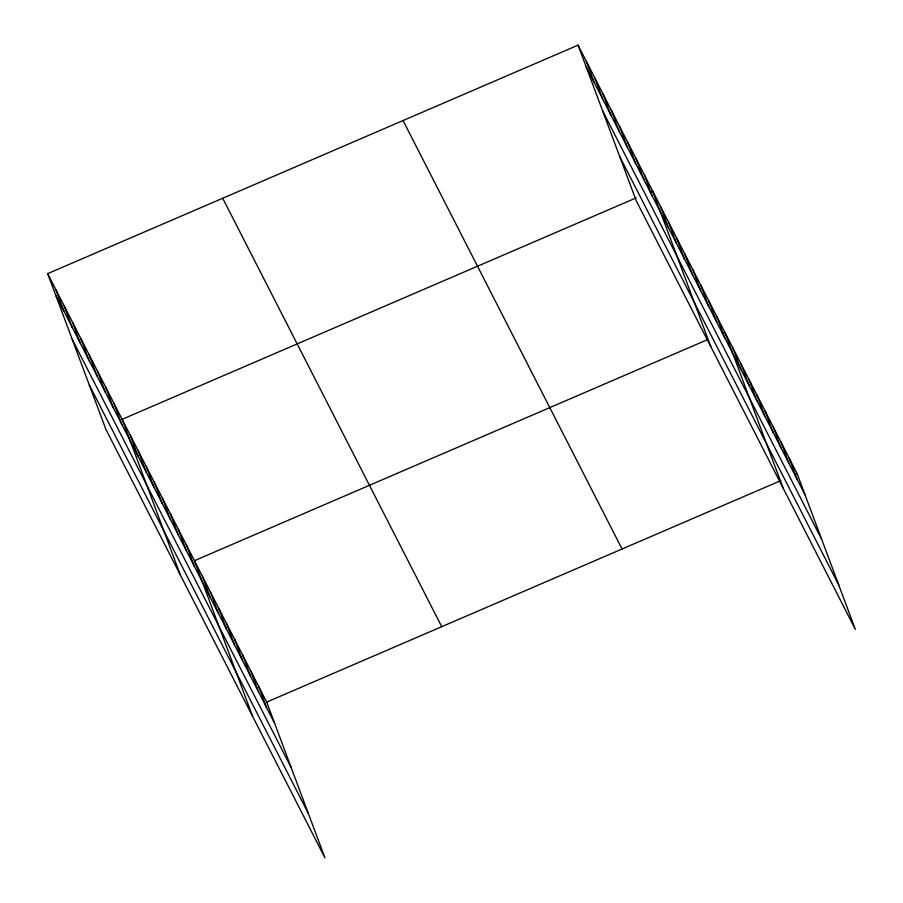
<?xml version="1.0" encoding="UTF-8"?>
<svg xmlns="http://www.w3.org/2000/svg" width="903" height="903" viewBox="0 0 903 903"><rect width="100%" height="100%" fill="white"/><g stroke="black" fill="none" stroke-linecap="round" stroke-linejoin="round"><path stroke-width="1.35" d="M47.667 273.654L266.701 702.094L324.933 857.85L105.899 429.399L47.667 273.654L578.067 45.15L797.101 473.601L855.333 629.346L636.299 200.906L578.067 45.15M636.288 197.825L122.142 419.319L180.374 575.076M650.036 191.899L652.53 190.826L710.774 346.571M707.309 339.754L194.416 560.707L252.659 716.463M722.321 333.286L724.816 332.214L783.048 487.959M266.701 702.094L780.847 480.599M794.595 474.673L797.101 473.601M586.036 66.461L805.07 494.912M602.617 110.832L821.651 539.272M619.706 156.535L838.74 584.986M403.031 120.55L622.065 549.001M222.702 198.242L441.736 626.693M55.636 294.965L274.67 723.416M72.229 339.325L291.263 767.776M89.318 385.039L308.352 813.49M789.064 457.889L797.033 479.2M781.039 442.177L789.008 463.487M773.002 426.464L780.971 447.775M764.976 410.752L772.945 432.074M756.94 395.051L764.909 416.362M748.914 379.339L756.883 400.65M740.878 363.627L748.847 384.938M732.852 347.915L740.821 369.237M716.79 316.501L724.759 337.812M708.753 300.789L716.722 322.1M700.728 285.077L708.697 306.388M692.691 269.365L700.66 290.687M684.666 253.664L692.635 274.975M676.629 237.952L684.598 259.263M668.592 222.24L676.561 243.55M660.567 206.527L668.536 227.849M644.257 174.64L652.226 195.951M635.983 158.454L643.952 179.765M627.709 142.268L635.678 163.578M619.435 126.081L627.404 147.392M611.162 109.895L619.131 131.206M602.888 93.709L610.857 115.02M594.614 77.523L602.583 98.833M586.34 61.336L594.309 82.647M258.676 686.393L266.645 707.704M250.639 670.681L258.608 691.991M242.614 654.968L250.582 676.279M234.577 639.256L242.546 660.567M226.551 623.544L234.52 644.866M218.515 607.843L226.484 629.154M210.489 592.131L218.447 613.442M202.453 576.419L210.422 597.73M186.39 545.006L194.359 566.316M178.354 529.293L186.323 550.604M170.328 513.581L178.297 534.892M162.292 497.869L170.261 519.18M154.266 482.157L162.235 503.479M146.23 466.456L154.199 487.767M138.204 450.744L146.173 472.055M130.167 435.032L138.136 456.342M113.868 403.133L121.837 424.455M105.595 386.947L113.564 408.269M97.321 370.761L105.29 392.083M89.047 354.586L97.005 375.896M80.762 338.399L88.731 359.71M72.488 322.213L80.457 343.524M64.215 306.027L72.184 327.337M55.941 289.84L63.91 311.151"/></g></svg>
